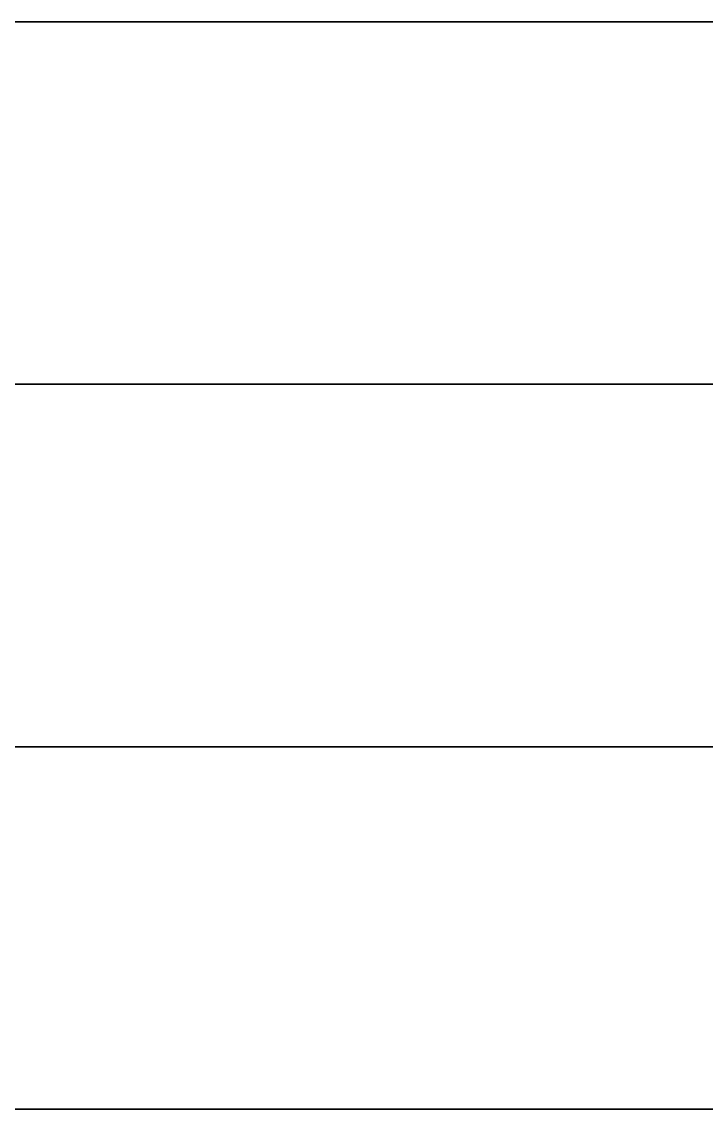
# Model space of a CAD drawing. Header units: metres. Extents: x 350990 to 353010, y 7455300 to 7456700.
# Drawn here: x 351474.7 to 351663.5, y 7455600 to 7455900 of the extents above; entities that cross this region are included whole.
import ezdxf

# ---------------------------------------------------------------- set-up
doc = ezdxf.new("R2010")
doc.units = ezdxf.units.M

msp = doc.modelspace()

# ---------------------------------------------------------------- linework, layer by layer
at = {"layer": 'BOC_M100N'}
msp.add_polyline3d([(351470, 7455900, 1260.298), (351480, 7455900, 1261.681), (351490, 7455900, 1263.06), (351500, 7455900, 1264.403), (351510, 7455900, 1265.685), (351520, 7455900, 1266.881), (351530, 7455900, 1267.974), (351540, 7455900, 1268.956), (351550, 7455900, 1269.826), (351560, 7455900, 1270.592), (351570, 7455900, 1271.27), (351580, 7455900, 1271.884), (351590, 7455900, 1272.459), (351600, 7455900, 1273.024), (351610, 7455900, 1273.606), (351620, 7455900, 1274.227), (351630, 7455900, 1274.906), (351640, 7455900, 1275.651), (351650, 7455900, 1276.464), (351660, 7455900, 1277.337), (351670, 7455900, 1278.252)], dxfattribs=at)
at = {"layer": 'BOC_M200N'}
msp.add_polyline3d([(351470, 7455800, 1271.199), (351480, 7455800, 1272.173), (351490, 7455800, 1273.116), (351500, 7455800, 1274.064), (351510, 7455800, 1275.045), (351520, 7455800, 1276.081), (351530, 7455800, 1277.182), (351540, 7455800, 1278.349), (351550, 7455800, 1279.571), (351560, 7455800, 1280.828), (351570, 7455800, 1282.092), (351580, 7455800, 1283.334), (351590, 7455800, 1284.518), (351600, 7455800, 1285.613), (351610, 7455800, 1286.592), (351620, 7455800, 1287.433), (351630, 7455800, 1288.125), (351640, 7455800, 1288.664), (351650, 7455800, 1289.058), (351660, 7455800, 1289.325), (351670, 7455800, 1289.489)], dxfattribs=at)
at = {"layer": 'BOC_M300N'}
msp.add_polyline3d([(351470, 7455700, 1262.873), (351480, 7455700, 1264.559), (351490, 7455700, 1266.148), (351500, 7455700, 1267.623), (351510, 7455700, 1268.971), (351520, 7455700, 1270.193), (351530, 7455700, 1271.299), (351540, 7455700, 1272.307), (351550, 7455700, 1273.244), (351560, 7455700, 1274.141), (351570, 7455700, 1275.031), (351580, 7455700, 1275.946), (351590, 7455700, 1276.914), (351600, 7455700, 1277.958), (351610, 7455700, 1279.092), (351620, 7455700, 1280.319), (351630, 7455700, 1281.634), (351640, 7455700, 1283.021), (351650, 7455700, 1284.456), (351660, 7455700, 1285.908), (351670, 7455700, 1287.343)], dxfattribs=at)
at = {"layer": 'BOC_M400N'}
msp.add_polyline3d([(351470, 7455600, 1268.182), (351480, 7455600, 1269.412), (351490, 7455600, 1270.501), (351500, 7455600, 1271.447), (351510, 7455600, 1272.239), (351520, 7455600, 1272.864), (351530, 7455600, 1273.304), (351540, 7455600, 1273.542), (351550, 7455600, 1273.56), (351560, 7455600, 1273.346), (351570, 7455600, 1272.894), (351580, 7455600, 1272.205), (351590, 7455600, 1271.293), (351600, 7455600, 1270.182), (351610, 7455600, 1268.907), (351620, 7455600, 1267.516), (351630, 7455600, 1266.062), (351640, 7455600, 1264.608), (351650, 7455600, 1263.219), (351660, 7455600, 1261.96), (351670, 7455600, 1260.891)], dxfattribs=at)
at = {"layer": 'BOLC_M100N'}
msp.add_polyline3d([(351470, 7455900, 1234.042), (351480, 7455900, 1237.392), (351490, 7455900, 1240.474), (351500, 7455900, 1243.231), (351510, 7455900, 1245.621), (351520, 7455900, 1247.614), (351530, 7455900, 1249.196), (351540, 7455900, 1250.371), (351550, 7455900, 1251.153), (351560, 7455900, 1251.568), (351570, 7455900, 1251.65), (351580, 7455900, 1251.441), (351590, 7455900, 1250.986), (351600, 7455900, 1250.331), (351610, 7455900, 1249.524), (351620, 7455900, 1248.609), (351630, 7455900, 1247.626), (351640, 7455900, 1246.611), (351650, 7455900, 1245.59), (351660, 7455900, 1244.578), (351670, 7455900, 1243.584)], dxfattribs=at)
at = {"layer": 'BOLC_M200N'}
msp.add_polyline3d([(351470, 7455800, 1238.02), (351480, 7455800, 1239.166), (351490, 7455800, 1240.154), (351500, 7455800, 1240.991), (351510, 7455800, 1241.686), (351520, 7455800, 1242.257), (351530, 7455800, 1242.722), (351540, 7455800, 1243.105), (351550, 7455800, 1243.426), (351560, 7455800, 1243.708), (351570, 7455800, 1243.968), (351580, 7455800, 1244.221), (351590, 7455800, 1244.479), (351600, 7455800, 1244.749), (351610, 7455800, 1245.035), (351620, 7455800, 1245.335), (351630, 7455800, 1245.645), (351640, 7455800, 1245.951), (351650, 7455800, 1246.233), (351660, 7455800, 1246.465), (351670, 7455800, 1246.613)], dxfattribs=at)
at = {"layer": 'BOLC_M300N'}
msp.add_polyline3d([(351470, 7455700, 1229.861), (351480, 7455700, 1228.476), (351490, 7455700, 1227.187), (351500, 7455700, 1226.045), (351510, 7455700, 1225.093), (351520, 7455700, 1224.365), (351530, 7455700, 1223.885), (351540, 7455700, 1223.665), (351550, 7455700, 1223.707), (351560, 7455700, 1224.001), (351570, 7455700, 1224.528), (351580, 7455700, 1225.262), (351590, 7455700, 1226.172), (351600, 7455700, 1227.224), (351610, 7455700, 1228.386), (351620, 7455700, 1229.625), (351630, 7455700, 1230.908), (351640, 7455700, 1232.204), (351650, 7455700, 1233.479), (351660, 7455700, 1234.696), (351670, 7455700, 1235.817)], dxfattribs=at)
at = {"layer": 'BOLC_M400N'}
msp.add_polyline3d([(351470, 7455600, 1218.708), (351480, 7455600, 1217.563), (351490, 7455600, 1216.604), (351500, 7455600, 1215.871), (351510, 7455600, 1215.39), (351520, 7455600, 1215.172), (351530, 7455600, 1215.212), (351540, 7455600, 1215.492), (351550, 7455600, 1215.981), (351560, 7455600, 1216.638), (351570, 7455600, 1217.415), (351580, 7455600, 1218.259), (351590, 7455600, 1219.121), (351600, 7455600, 1219.952), (351610, 7455600, 1220.713), (351620, 7455600, 1221.375), (351630, 7455600, 1221.917), (351640, 7455600, 1222.333), (351650, 7455600, 1222.624), (351660, 7455600, 1222.8), (351670, 7455600, 1222.877)], dxfattribs=at)
at = {"layer": 'BOX_M100N'}
msp.add_polyline3d([(351470, 7455900, 1210.111), (351480, 7455900, 1213.4), (351490, 7455900, 1216.497), (351500, 7455900, 1219.309), (351510, 7455900, 1221.763), (351520, 7455900, 1223.812), (351530, 7455900, 1225.433), (351540, 7455900, 1226.633), (351550, 7455900, 1227.439), (351560, 7455900, 1227.897), (351570, 7455900, 1228.066), (351580, 7455900, 1228.007), (351590, 7455900, 1227.782), (351600, 7455900, 1227.441), (351610, 7455900, 1227.023), (351620, 7455900, 1226.55), (351630, 7455900, 1226.022), (351640, 7455900, 1225.422), (351650, 7455900, 1224.712), (351660, 7455900, 1223.843), (351670, 7455900, 1222.755)], dxfattribs=at)
at = {"layer": 'BOX_M200N'}
msp.add_polyline3d([(351470, 7455800, 1212.733), (351480, 7455800, 1213.016), (351490, 7455800, 1213.506), (351500, 7455800, 1214.187), (351510, 7455800, 1215.036), (351520, 7455800, 1216.028), (351530, 7455800, 1217.144), (351540, 7455800, 1218.367), (351550, 7455800, 1219.684), (351560, 7455800, 1221.09), (351570, 7455800, 1222.581), (351580, 7455800, 1224.155), (351590, 7455800, 1225.809), (351600, 7455800, 1227.535), (351610, 7455800, 1229.317), (351620, 7455800, 1231.129), (351630, 7455800, 1232.93), (351640, 7455800, 1234.662), (351650, 7455800, 1236.252), (351660, 7455800, 1237.613), (351670, 7455800, 1238.647)], dxfattribs=at)
at = {"layer": 'BOX_M300N'}
msp.add_polyline3d([(351470, 7455700, 1200.945), (351480, 7455700, 1197.418), (351490, 7455700, 1194.549), (351500, 7455700, 1192.383), (351510, 7455700, 1190.925), (351520, 7455700, 1190.15), (351530, 7455700, 1190.008), (351540, 7455700, 1190.429), (351550, 7455700, 1191.33), (351560, 7455700, 1192.624), (351570, 7455700, 1194.224), (351580, 7455700, 1196.049), (351590, 7455700, 1198.027), (351600, 7455700, 1200.099), (351610, 7455700, 1202.219), (351620, 7455700, 1204.35), (351630, 7455700, 1206.463), (351640, 7455700, 1208.528), (351650, 7455700, 1210.514), (351660, 7455700, 1212.384), (351670, 7455700, 1214.091)], dxfattribs=at)
at = {"layer": 'BOX_M400N'}
msp.add_polyline3d([(351470, 7455600, 1182.45), (351480, 7455600, 1182.115), (351490, 7455600, 1182.445), (351500, 7455600, 1183.429), (351510, 7455600, 1185.009), (351520, 7455600, 1187.089), (351530, 7455600, 1189.545), (351540, 7455600, 1192.23), (351550, 7455600, 1194.992), (351560, 7455600, 1197.681), (351570, 7455600, 1200.161), (351580, 7455600, 1202.319), (351590, 7455600, 1204.073), (351600, 7455600, 1205.379), (351610, 7455600, 1206.227), (351620, 7455600, 1206.643), (351630, 7455600, 1206.684), (351640, 7455600, 1206.429), (351650, 7455600, 1205.971), (351660, 7455600, 1205.406), (351670, 7455600, 1204.828)], dxfattribs=at)
at = {"layer": 'CU_0p2_M100N'}
for points in [[(351663.915, 7455900, 660), (351660, 7455900, 667.936), (351658.873, 7455900, 670), (351653.525, 7455900, 680), (351650, 7455900, 687.256), (351648.432, 7455900, 690), (351643.256, 7455900, 700), (351640, 7455900, 707.099), (351638.41, 7455900, 710), (351633.7, 7455900, 720), (351630, 7455900, 728.792), (351629.425, 7455900, 730), (351625.467, 7455900, 740), (351621.844, 7455900, 750), (351620, 7455900, 755.284), (351618.452, 7455900, 760), (351615.336, 7455900, 770), (351612.292, 7455900, 780), (351610, 7455900, 787.866), (351609.459, 7455900, 790), (351607.23, 7455900, 800), (351605.674, 7455900, 810), (351605.148, 7455900, 820), (351606.12, 7455900, 830), (351609.183, 7455900, 840), (351610, 7455900, 841.524), (351615.544, 7455900, 850), (351620, 7455900, 854.871), (351626.453, 7455900, 860), (351630, 7455900, 862.631), (351640, 7455900, 867.728), (351647.413, 7455900, 870), (351650, 7455900, 871.073), (351660, 7455900, 873.384), (351670, 7455900, 876.388)], [(351670, 7455900, 1180.425), (351661.737, 7455900, 1190), (351660, 7455900, 1191.748), (351650, 7455900, 1199.741), (351649.586, 7455900, 1200), (351640, 7455900, 1205.344), (351630.973, 7455900, 1210), (351630, 7455900, 1210.48), (351620, 7455900, 1215.243), (351612.123, 7455900, 1220), (351620, 7455900, 1221.532), (351630, 7455900, 1223.284), (351640, 7455900, 1224.945), (351650, 7455900, 1226.58), (351660, 7455900, 1228.178), (351670, 7455900, 1229.663)], [(351665.167, 7455900, 910), (351660.956, 7455900, 920), (351660, 7455900, 922.186), (351657.09, 7455900, 930), (351653.766, 7455900, 940), (351651.17, 7455900, 950), (351650, 7455900, 956.238), (351649.237, 7455900, 960), (351648.03, 7455900, 970), (351647.846, 7455900, 980), (351648.763, 7455900, 990), (351650, 7455900, 996.215), (351650.628, 7455900, 1000), (351652.946, 7455900, 1010), (351655.657, 7455900, 1020), (351658.327, 7455900, 1030), (351660, 7455900, 1037.672), (351660.39, 7455900, 1040), (351661.414, 7455900, 1050), (351661.792, 7455900, 1060), (351661.67, 7455900, 1070), (351661.268, 7455900, 1080), (351660.828, 7455900, 1090), (351660.583, 7455900, 1100), (351660.761, 7455900, 1110), (351661.58, 7455900, 1120), (351663.23, 7455900, 1130), (351665.81, 7455900, 1140)]]:
    msp.add_polyline3d(points, dxfattribs=at)
at = {"layer": 'CU_0p2_M200N'}
for points in [[(351667.394, 7455800, 1000), (351661.516, 7455800, 1010), (351660, 7455800, 1013.458), (351656.659, 7455800, 1020), (351653.271, 7455800, 1030), (351651.031, 7455800, 1040), (351650, 7455800, 1045.746), (351649.286, 7455800, 1050), (351647.566, 7455800, 1060), (351645.709, 7455800, 1070), (351643.778, 7455800, 1080), (351641.966, 7455800, 1090), (351640.503, 7455800, 1100), (351640, 7455800, 1105.496), (351639.539, 7455800, 1110), (351639.387, 7455800, 1120), (351640, 7455800, 1126.182), (351640.31, 7455800, 1130), (351642.149, 7455800, 1140), (351644.968, 7455800, 1150), (351648.531, 7455800, 1160), (351650, 7455800, 1163.856), (351651.947, 7455800, 1170), (351654.43, 7455800, 1180), (351651.097, 7455800, 1190), (351650, 7455800, 1192.134), (351645.584, 7455800, 1200), (351640, 7455800, 1209.918), (351639.946, 7455800, 1210), (351632.941, 7455800, 1220), (351630, 7455800, 1224.541), (351625.564, 7455800, 1230), (351630, 7455800, 1231.519), (351640, 7455800, 1235.297), (351650, 7455800, 1238.622), (351654.474, 7455800, 1240), (351660, 7455800, 1241.558), (351670, 7455800, 1243.877)], [(351668.978, 7455800, 680), (351662.919, 7455800, 690), (351660, 7455800, 696.887), (351658.9, 7455800, 700), (351657.056, 7455800, 710), (351657.204, 7455800, 720), (351659.733, 7455800, 730), (351660, 7455800, 730.572), (351666.259, 7455800, 740)]]:
    msp.add_polyline3d(points, dxfattribs=at)
at = {"layer": 'CU_0p2_M300N'}
msp.add_polyline3d([(351670, 7455700, 1191.554), (351660, 7455700, 1193.649), (351650, 7455700, 1196.592), (351642.381, 7455700, 1200), (351646.767, 7455700, 1210), (351650, 7455700, 1213.594), (351660, 7455700, 1214.72), (351670, 7455700, 1215.56)], dxfattribs=at)
at = {"layer": 'CU_0p4_M200N'}
msp.add_polyline3d([(351665.703, 7455800, 1210), (351660, 7455800, 1218.444), (351658.941, 7455800, 1220), (351652.573, 7455800, 1230), (351660, 7455800, 1233.517), (351670, 7455800, 1237.322)], dxfattribs=at)
at = {"layer": 'IMP_M300N'}
msp.add_polyline3d([(351664.073, 7455700, 910), (351662.995, 7455700, 920), (351661.983, 7455700, 930), (351661.177, 7455700, 940), (351660.662, 7455700, 950), (351660.477, 7455700, 960), (351660.637, 7455700, 970), (351661.135, 7455700, 980), (351661.953, 7455700, 990), (351663.064, 7455700, 1000), (351664.432, 7455700, 1010)], dxfattribs=at)
at = {"layer": 'IMP_M400N'}
msp.add_polyline3d([(351663.815, 7455600, 440), (351661.977, 7455600, 450), (351660.171, 7455600, 460), (351660, 7455600, 460.945), (351658.319, 7455600, 470), (351656.435, 7455600, 480), (351654.5, 7455600, 490), (351652.495, 7455600, 500), (351650.407, 7455600, 510), (351650, 7455600, 511.873), (351648.162, 7455600, 520), (351645.806, 7455600, 530), (351643.362, 7455600, 540), (351640.844, 7455600, 550), (351640, 7455600, 553.292), (351638.222, 7455600, 560), (351635.559, 7455600, 570), (351632.914, 7455600, 580), (351630.323, 7455600, 590), (351630, 7455600, 591.283), (351627.785, 7455600, 600), (351625.369, 7455600, 610), (351623.099, 7455600, 620), (351620.985, 7455600, 630), (351620, 7455600, 634.992), (351619.022, 7455600, 640), (351617.202, 7455600, 650), (351615.508, 7455600, 660), (351613.911, 7455600, 670), (351612.377, 7455600, 680), (351610.867, 7455600, 690), (351610, 7455600, 695.651), (351609.336, 7455600, 700), (351607.738, 7455600, 710), (351609.069, 7455600, 720), (351610, 7455600, 722.09), (351616.239, 7455600, 730), (351620, 7455600, 734.191), (351623.997, 7455600, 730), (351630, 7455600, 722.111), (351630.802, 7455600, 720), (351634.709, 7455600, 710), (351638.617, 7455600, 700), (351640, 7455600, 696.452), (351642.467, 7455600, 690), (351646.227, 7455600, 680), (351649.877, 7455600, 670), (351650, 7455600, 669.656), (351653.413, 7455600, 660), (351656.839, 7455600, 650), (351660, 7455600, 640.484), (351660.161, 7455600, 640), (351663.439, 7455600, 630), (351666.666, 7455600, 620)], dxfattribs=at)
at = {"layer": 'PHY_M100N'}
for points in [[(351668.066, 7455900, 920), (351661.387, 7455900, 910), (351660, 7455900, 908.048), (351654.099, 7455900, 900), (351650, 7455900, 894.751), (351645.5, 7455900, 890), (351640, 7455900, 884.461), (351633.362, 7455900, 880), (351630, 7455900, 877.803), (351620, 7455900, 874.86), (351610, 7455900, 875.153), (351600, 7455900, 877.677), (351593.166, 7455900, 880), (351590, 7455900, 881.055), (351580, 7455900, 883.853), (351570, 7455900, 885.036), (351560, 7455900, 884.032), (351550, 7455900, 880.879), (351548.123, 7455900, 880), (351540, 7455900, 876.001), (351530, 7455900, 870.431), (351529.176, 7455900, 870), (351520, 7455900, 864.993), (351510, 7455900, 860.606), (351508.137, 7455900, 860), (351500, 7455900, 857.279), (351490, 7455900, 854.604), (351480, 7455900, 851.638), (351476.231, 7455900, 850), (351470, 7455900, 847.273)], [(351473.704, 7455900, 980), (351476.842, 7455900, 990), (351479.7, 7455900, 1000), (351480, 7455900, 1001.184), (351482.328, 7455900, 1010), (351484.737, 7455900, 1020), (351486.948, 7455900, 1030), (351489.009, 7455900, 1040), (351490, 7455900, 1045.067), (351491.132, 7455900, 1050), (351493.502, 7455900, 1060), (351496.193, 7455900, 1070), (351499.453, 7455900, 1080), (351500, 7455900, 1081.405), (351504.629, 7455900, 1090), (351510, 7455900, 1097.464), (351512.751, 7455900, 1100), (351520, 7455900, 1105.287), (351530, 7455900, 1109.87), (351530.373, 7455900, 1110), (351540, 7455900, 1112.917), (351550, 7455900, 1115.834), (351560, 7455900, 1119.379), (351561.283, 7455900, 1120), (351570, 7455900, 1124.047), (351579.265, 7455900, 1130), (351580, 7455900, 1130.467), (351590, 7455900, 1139.009), (351590.912, 7455900, 1140), (351599.906, 7455900, 1150), (351600, 7455900, 1150.108), (351607.111, 7455900, 1160), (351610, 7455900, 1164.25), (351613.405, 7455900, 1170), (351618.945, 7455900, 1180), (351617.945, 7455900, 1190), (351616.753, 7455900, 1200), (351615.4, 7455900, 1210), (351613.921, 7455900, 1220), (351612.35, 7455900, 1230), (351610.712, 7455900, 1240), (351610, 7455900, 1244.149), (351609.018, 7455900, 1250), (351607.308, 7455900, 1260), (351605.602, 7455900, 1270), (351603.9, 7455900, 1280), (351605.951, 7455900, 1290), (351610, 7455900, 1291.779), (351620, 7455900, 1292.528), (351630, 7455900, 1293.146), (351640, 7455900, 1293.635), (351650, 7455900, 1294.001), (351660, 7455900, 1294.249), (351670, 7455900, 1294.387)]]:
    msp.add_polyline3d(points, dxfattribs=at)
at = {"layer": 'PHY_M200N'}
for points in [[(351670, 7455800, 910.543), (351660, 7455800, 911.242), (351650, 7455800, 916.984), (351646.892, 7455800, 920), (351640, 7455800, 926.357), (351636.761, 7455800, 930), (351630, 7455800, 937.176), (351627.233, 7455800, 940), (351620, 7455800, 946.961), (351615.516, 7455800, 950), (351610, 7455800, 953.54), (351600, 7455800, 955.305), (351590, 7455800, 951.282), (351588.739, 7455800, 950), (351580, 7455800, 941.181), (351579.246, 7455800, 940), (351572.86, 7455800, 930), (351570, 7455800, 925.54), (351567.204, 7455800, 920), (351562.165, 7455800, 910), (351560, 7455800, 905.687), (351557.419, 7455800, 900), (351552.914, 7455800, 890), (351550, 7455800, 883.463), (351548.432, 7455800, 880), (351543.969, 7455800, 870), (351540, 7455800, 860.959), (351539.522, 7455800, 860), (351534.634, 7455800, 850), (351530, 7455800, 840.323), (351529.802, 7455800, 840), (351523.792, 7455800, 830), (351520, 7455800, 823.564), (351516.875, 7455800, 820), (351510, 7455800, 812.041), (351506.803, 7455800, 810), (351500, 7455800, 805.619), (351490, 7455800, 802.935), (351480, 7455800, 801.937), (351470, 7455800, 800.653)], [(351472.336, 7455800, 920), (351475.854, 7455800, 930), (351478.972, 7455800, 940), (351480, 7455800, 943.829), (351481.624, 7455800, 950), (351483.817, 7455800, 960), (351485.555, 7455800, 970), (351486.826, 7455800, 980), (351487.63, 7455800, 990), (351487.974, 7455800, 1000), (351487.872, 7455800, 1010), (351487.353, 7455800, 1020), (351486.458, 7455800, 1030), (351485.248, 7455800, 1040), (351483.808, 7455800, 1050), (351482.26, 7455800, 1060), (351480.771, 7455800, 1070), (351480, 7455800, 1076.59), (351479.641, 7455800, 1080), (351479.16, 7455800, 1090), (351479.504, 7455800, 1100), (351480, 7455800, 1103.413), (351481.326, 7455800, 1110), (351485.492, 7455800, 1120), (351490, 7455800, 1126.502), (351493.938, 7455800, 1130), (351500, 7455800, 1133.865), (351510, 7455800, 1137.342), (351520, 7455800, 1138.995), (351530, 7455800, 1139.778), (351533.281, 7455800, 1140), (351540, 7455800, 1140.415), (351550, 7455800, 1141.585), (351560, 7455800, 1143.959), (351570, 7455800, 1148.235), (351572.672, 7455800, 1150), (351580, 7455800, 1155.106), (351584.897, 7455800, 1160), (351590, 7455800, 1165.589), (351593.105, 7455800, 1170), (351599.387, 7455800, 1180), (351597.444, 7455800, 1190), (351595.676, 7455800, 1200), (351594.099, 7455800, 1210), (351592.716, 7455800, 1220), (351591.521, 7455800, 1230), (351590.503, 7455800, 1240), (351590, 7455800, 1245.771), (351589.644, 7455800, 1250), (351588.943, 7455800, 1260), (351588.396, 7455800, 1270), (351587.985, 7455800, 1280), (351587.699, 7455800, 1290), (351590, 7455800, 1293.129), (351600, 7455800, 1294.919), (351610, 7455800, 1295.892), (351620, 7455800, 1296.786), (351630, 7455800, 1297.599), (351640, 7455800, 1298.331), (351650, 7455800, 1298.979), (351660, 7455800, 1299.545), (351669.365, 7455800, 1300)]]:
    msp.add_polyline3d(points, dxfattribs=at)
at = {"layer": 'PHY_M300N'}
for points in [[(351670, 7455700, 820.036), (351660, 7455700, 821.196), (351650, 7455700, 826.534), (351645.802, 7455700, 830), (351640, 7455700, 834.959), (351634.768, 7455700, 840), (351630, 7455700, 844.729), (351623.98, 7455700, 850), (351620, 7455700, 853.556), (351610, 7455700, 859.164), (351600.123, 7455700, 860), (351600, 7455700, 860.01), (351599.977, 7455700, 860), (351590, 7455700, 855.618), (351583.829, 7455700, 850), (351580, 7455700, 846.534), (351574.731, 7455700, 840), (351570, 7455700, 834.125), (351567.02, 7455700, 830), (351560, 7455700, 820.211), (351559.842, 7455700, 820), (351552.407, 7455700, 810), (351550, 7455700, 806.707), (351544.008, 7455700, 800), (351540, 7455700, 795.422), (351533.001, 7455700, 790), (351530, 7455700, 787.623), (351520, 7455700, 783.705), (351510, 7455700, 783.15), (351500, 7455700, 784.664), (351490, 7455700, 786.737), (351480, 7455700, 788.082), (351470, 7455700, 787.923)], [(351470, 7455700, 851.09), (351477.84, 7455700, 860), (351480, 7455700, 862.549), (351485.848, 7455700, 870), (351490, 7455700, 875.658), (351492.994, 7455700, 880), (351499.324, 7455700, 890), (351500, 7455700, 891.165), (351504.984, 7455700, 900), (351509.982, 7455700, 910), (351510, 7455700, 910.04), (351514.557, 7455700, 920), (351518.597, 7455700, 930), (351520, 7455700, 933.921), (351522.32, 7455700, 940), (351525.727, 7455700, 950), (351528.793, 7455700, 960), (351530, 7455700, 964.394), (351531.745, 7455700, 970), (351534.61, 7455700, 980), (351537.363, 7455700, 990), (351540, 7455700, 999.626), (351540.123, 7455700, 1000), (351543.318, 7455700, 1010), (351546.855, 7455700, 1020), (351550, 7455700, 1027.78), (351551.097, 7455700, 1030), (351556.613, 7455700, 1040), (351560, 7455700, 1045.173), (351563.56, 7455700, 1050), (351570, 7455700, 1057.766), (351571.822, 7455700, 1060), (351580, 7455700, 1069.595), (351580.301, 7455700, 1070), (351587.505, 7455700, 1080), (351590, 7455700, 1083.631), (351593.502, 7455700, 1090), (351598.413, 7455700, 1100), (351600, 7455700, 1103.744), (351602.138, 7455700, 1110), (351604.959, 7455700, 1120), (351607.176, 7455700, 1130), (351608.843, 7455700, 1140), (351610, 7455700, 1149.56), (351610.046, 7455700, 1150), (351610.845, 7455700, 1160), (351611.475, 7455700, 1170), (351612.055, 7455700, 1180), (351610, 7455700, 1183.872), (351606.756, 7455700, 1190), (351602.052, 7455700, 1200), (351600, 7455700, 1205.042), (351598.042, 7455700, 1210), (351594.833, 7455700, 1220), (351592.428, 7455700, 1230), (351590.768, 7455700, 1240), (351590, 7455700, 1247.877), (351589.805, 7455700, 1250), (351589.499, 7455700, 1260), (351589.787, 7455700, 1270), (351590, 7455700, 1272.471), (351590.853, 7455700, 1280), (351600, 7455700, 1288.445), (351610, 7455700, 1289.689), (351612.53, 7455700, 1290), (351620, 7455700, 1290.917), (351630, 7455700, 1292.123), (351640, 7455700, 1293.299), (351650, 7455700, 1294.437), (351660, 7455700, 1295.532), (351670, 7455700, 1296.574)]]:
    msp.add_polyline3d(points, dxfattribs=at)
at = {"layer": 'PHY_M400N'}
for points in [[(351470, 7455600, 814.869), (351480, 7455600, 818.504), (351483.579, 7455600, 820), (351490, 7455600, 822.668), (351500, 7455600, 827.876), (351503.333, 7455600, 830), (351510, 7455600, 834.438), (351516.864, 7455600, 840), (351520, 7455600, 842.716), (351527.359, 7455600, 850), (351530, 7455600, 852.826), (351536.239, 7455600, 860), (351540, 7455600, 864.67), (351544.234, 7455600, 870), (351550, 7455600, 877.733), (351551.759, 7455600, 880), (351559.246, 7455600, 890), (351560, 7455600, 891.03), (351567.251, 7455600, 900), (351570, 7455600, 903.423), (351576.032, 7455600, 910), (351580, 7455600, 914.269), (351586.175, 7455600, 920), (351590, 7455600, 923.472), (351598.197, 7455600, 930), (351600, 7455600, 931.408), (351610, 7455600, 938.609), (351611.957, 7455600, 940), (351620, 7455600, 945.764), (351625.408, 7455600, 950), (351630, 7455600, 953.713), (351636.68, 7455600, 960), (351640, 7455600, 963.313), (351645.644, 7455600, 970), (351650, 7455600, 975.63), (351652.886, 7455600, 980), (351658.861, 7455600, 990), (351660, 7455600, 992.101), (351663.827, 7455600, 1000)], [(351670, 7455600, 876.47), (351662.123, 7455600, 880), (351660, 7455600, 880.943), (351650, 7455600, 884.594), (351640, 7455600, 886.314), (351630, 7455600, 885.112), (351620, 7455600, 880.356), (351619.58, 7455600, 880), (351610, 7455600, 871.877), (351608.402, 7455600, 870), (351600, 7455600, 860.126), (351599.91, 7455600, 860), (351592.789, 7455600, 850), (351590, 7455600, 846.082), (351585.919, 7455600, 840), (351580, 7455600, 831.179), (351579.173, 7455600, 830), (351572.163, 7455600, 820), (351570, 7455600, 816.908), (351564.43, 7455600, 810), (351560, 7455600, 804.492), (351555.454, 7455600, 800), (351550, 7455600, 794.585), (351543.824, 7455600, 790), (351540, 7455600, 787.136), (351530, 7455600, 781.435), (351527.164, 7455600, 780), (351520, 7455600, 776.306), (351510, 7455600, 770.59), (351509.177, 7455600, 770), (351500, 7455600, 763.166), (351496.591, 7455600, 760), (351490, 7455600, 753.53), (351486.896, 7455600, 750), (351480, 7455600, 741.562), (351478.771, 7455600, 740), (351471.546, 7455600, 730)], [(351669.698, 7455600, 1190), (351660, 7455600, 1199.446), (351659.479, 7455600, 1200), (351650.196, 7455600, 1210), (351650, 7455600, 1210.222), (351642.424, 7455600, 1220), (351640, 7455600, 1223.477), (351636.031, 7455600, 1230), (351631.099, 7455600, 1240), (351630, 7455600, 1243.324), (351628.127, 7455600, 1250), (351627.056, 7455600, 1260), (351628.009, 7455600, 1270), (351630, 7455600, 1272.258), (351640, 7455600, 1275.298), (351650, 7455600, 1275.165), (351660, 7455600, 1275.061), (351670, 7455600, 1274.994)]]:
    msp.add_polyline3d(points, dxfattribs=at)
at = {"layer": 'POT_M100N'}
msp.add_polyline3d([(351670, 7455900, 290.074), (351660, 7455900, 290.079), (351650, 7455900, 290.086), (351640, 7455900, 290.093), (351630, 7455900, 290.101), (351620, 7455900, 290.11), (351610, 7455900, 290.121), (351600, 7455900, 290.135), (351590, 7455900, 290.153), (351580, 7455900, 290.178), (351570, 7455900, 290.213), (351560, 7455900, 290.267), (351550, 7455900, 290.362), (351540, 7455900, 290.564), (351530, 7455900, 291.259), (351522.698, 7455900, 300), (351527.037, 7455900, 310), (351530, 7455900, 318.329), (351530.593, 7455900, 320), (351533.196, 7455900, 330), (351534.807, 7455900, 340), (351535.327, 7455900, 350), (351534.678, 7455900, 360), (351532.813, 7455900, 370), (351530, 7455900, 379.144), (351529.731, 7455900, 380), (351525.567, 7455900, 390), (351520.457, 7455900, 400), (351520, 7455900, 400.796), (351514.835, 7455900, 410), (351510, 7455900, 418.176), (351508.968, 7455900, 420), (351503.408, 7455900, 430), (351500, 7455900, 436.558), (351498.339, 7455900, 440), (351494.121, 7455900, 450), (351490.716, 7455900, 460), (351490, 7455900, 462.888), (351488.389, 7455900, 470), (351487.111, 7455900, 480), (351486.915, 7455900, 490), (351487.898, 7455900, 500), (351490, 7455900, 509.228), (351490.196, 7455900, 510), (351494.286, 7455900, 520), (351500, 7455900, 529.814), (351500.122, 7455900, 530), (351508.498, 7455900, 540), (351510, 7455900, 541.475), (351519.341, 7455900, 550), (351520, 7455900, 550.525), (351530, 7455900, 558.396), (351531.961, 7455900, 560), (351540, 7455900, 566.135), (351544.575, 7455900, 570), (351550, 7455900, 574.454), (351555.889, 7455900, 580), (351560, 7455900, 583.894), (351565.575, 7455900, 590), (351570, 7455900, 595.01), (351573.861, 7455900, 600), (351580, 7455900, 608.365), (351581.078, 7455900, 610), (351587.378, 7455900, 620), (351590, 7455900, 624.444), (351593.072, 7455900, 630), (351598.281, 7455900, 640), (351600, 7455900, 643.496), (351603.141, 7455900, 650), (351607.746, 7455900, 660), (351610, 7455900, 665.113), (351612.221, 7455900, 670), (351616.654, 7455900, 680), (351620, 7455900, 687.632), (351621.122, 7455900, 690), (351625.85, 7455900, 700), (351630, 7455900, 708.498), (351630.828, 7455900, 710), (351636.473, 7455900, 720), (351640, 7455900, 725.898), (351642.866, 7455900, 730), (351650, 7455900, 739.587), (351650.361, 7455900, 740), (351659.456, 7455900, 750), (351660, 7455900, 750.577), (351670, 7455900, 759.886)], dxfattribs=at)
at = {"layer": 'POT_M200N'}
msp.add_polyline3d([(351670, 7455800, 290.095), (351660, 7455800, 290.102), (351650, 7455800, 290.11), (351640, 7455800, 290.119), (351630, 7455800, 290.129), (351620, 7455800, 290.142), (351610, 7455800, 290.159), (351600, 7455800, 290.181), (351590, 7455800, 290.213), (351580, 7455800, 290.26), (351570, 7455800, 290.339), (351560, 7455800, 290.495), (351550, 7455800, 290.931), (351540, 7455800, 297.691), (351539.674, 7455800, 300), (351540, 7455800, 300.708), (351544.21, 7455800, 310), (351547.592, 7455800, 320), (351549.827, 7455800, 330), (351550, 7455800, 331.678), (351550.898, 7455800, 340), (351550.731, 7455800, 350), (351550, 7455800, 354.976), (351549.23, 7455800, 360), (351546.291, 7455800, 370), (351541.734, 7455800, 380), (351540, 7455800, 382.896), (351535.543, 7455800, 390), (351530, 7455800, 397.182), (351527.753, 7455800, 400), (351520, 7455800, 408.654), (351518.78, 7455800, 410), (351510, 7455800, 419.291), (351509.339, 7455800, 420), (351500.286, 7455800, 430), (351500, 7455800, 430.343), (351492.418, 7455800, 440), (351490, 7455800, 443.649), (351486.1, 7455800, 450), (351481.537, 7455800, 460), (351480, 7455800, 465.489), (351478.846, 7455800, 470), (351478.047, 7455800, 480), (351479.063, 7455800, 490), (351480, 7455800, 493.276), (351482.1, 7455800, 500), (351487.253, 7455800, 510), (351490, 7455800, 513.846), (351494.924, 7455800, 520), (351500, 7455800, 525.044), (351505.568, 7455800, 530), (351510, 7455800, 533.367), (351519.404, 7455800, 540), (351520, 7455800, 540.38), (351530, 7455800, 546.55), (351535.349, 7455800, 550), (351540, 7455800, 552.894), (351550, 7455800, 559.924), (351550.095, 7455800, 560), (351560, 7455800, 568.109), (351561.922, 7455800, 570), (351570, 7455800, 578.426), (351571.27, 7455800, 580), (351578.808, 7455800, 590), (351580, 7455800, 591.709), (351585.095, 7455800, 600), (351590, 7455800, 608.809), (351590.607, 7455800, 610), (351595.505, 7455800, 620), (351600, 7455800, 629.869), (351600.058, 7455800, 630), (351604.419, 7455800, 640), (351608.688, 7455800, 650), (351610, 7455800, 653.069), (351613.084, 7455800, 660), (351617.681, 7455800, 670), (351620, 7455800, 674.829), (351622.739, 7455800, 680), (351628.449, 7455800, 690), (351630, 7455800, 692.528), (351635.359, 7455800, 700), (351640, 7455800, 705.864), (351643.975, 7455800, 710), (351650, 7455800, 715.74), (351655.576, 7455800, 720), (351660, 7455800, 723.162), (351670, 7455800, 728.946)], dxfattribs=at)
at = {"layer": 'POT_M300N'}
msp.add_polyline3d([(351670, 7455700, 290.144), (351660, 7455700, 290.151), (351650, 7455700, 290.159), (351640, 7455700, 290.17), (351630, 7455700, 290.184), (351620, 7455700, 290.204), (351610, 7455700, 290.234), (351600, 7455700, 290.281), (351590, 7455700, 290.364), (351580, 7455700, 290.544), (351570, 7455700, 291.181), (351562.947, 7455700, 300), (351565.39, 7455700, 310), (351567.486, 7455700, 320), (351569.308, 7455700, 330), (351570, 7455700, 334.448), (351571.008, 7455700, 340), (351572.651, 7455700, 350), (351574.291, 7455700, 360), (351576.084, 7455700, 370), (351578.278, 7455700, 380), (351580, 7455700, 386.174), (351581.499, 7455700, 390), (351586.984, 7455700, 400), (351590, 7455700, 403.801), (351597.519, 7455700, 410), (351600, 7455700, 411.614), (351610, 7455700, 416.947), (351616.025, 7455700, 420), (351620, 7455700, 421.947), (351630, 7455700, 427.85), (351632.886, 7455700, 430), (351640, 7455700, 435.832), (351643.931, 7455700, 440), (351650, 7455700, 447.697), (351651.445, 7455700, 450), (351656.273, 7455700, 460), (351659.522, 7455700, 470), (351660, 7455700, 472.7), (351661.105, 7455700, 480), (351661.445, 7455700, 490), (351660.738, 7455700, 500), (351660, 7455700, 504.602), (351659.106, 7455700, 510), (351656.79, 7455700, 520), (351654.105, 7455700, 530), (351651.278, 7455700, 540), (351650, 7455700, 544.499), (351648.528, 7455700, 550), (351646.097, 7455700, 560), (351644.086, 7455700, 570), (351642.563, 7455700, 580), (351641.585, 7455700, 590), (351641.206, 7455700, 600), (351641.484, 7455700, 610), (351642.487, 7455700, 620), (351644.302, 7455700, 630), (351647.041, 7455700, 640), (351650, 7455700, 647.808), (351651.006, 7455700, 650), (351657.074, 7455700, 660), (351660, 7455700, 663.785), (351666.367, 7455700, 670)], dxfattribs=at)
at = {"layer": 'POT_M400N'}
msp.add_polyline3d([(351670, 7455600, 290.593), (351660, 7455600, 290.571), (351650, 7455600, 290.577), (351640, 7455600, 290.621), (351630, 7455600, 290.738), (351620, 7455600, 291.049), (351610, 7455600, 292.582), (351606.096, 7455600, 300), (351608.687, 7455600, 310), (351610, 7455600, 313.1), (351614.375, 7455600, 320), (351620, 7455600, 325.814), (351627.058, 7455600, 330), (351630, 7455600, 331.329), (351640, 7455600, 333.722), (351650, 7455600, 334.625), (351660, 7455600, 334.595), (351670, 7455600, 333.989)], dxfattribs=at)
at = {"layer": 'PRO_M100N'}
for points in [[(351670, 7455900, 290.01), (351660, 7455900, 290.01), (351650, 7455900, 290.01), (351640, 7455900, 290.01), (351630, 7455900, 290.01), (351620, 7455900, 290.01), (351610, 7455900, 290.01), (351600, 7455900, 290.01), (351590, 7455900, 290.01), (351580, 7455900, 290.01), (351570, 7455900, 290.01), (351560, 7455900, 290.01), (351550, 7455900, 290.01), (351540, 7455900, 290.01), (351530, 7455900, 290.011), (351520, 7455900, 290.011), (351510, 7455900, 290.011), (351500, 7455900, 290.011), (351490, 7455900, 290.011), (351480, 7455900, 290.011), (351470, 7455900, 290.011)], [(351470, 7455900, 1270.286), (351480, 7455900, 1272.194), (351490, 7455900, 1274.098), (351500, 7455900, 1275.984), (351510, 7455900, 1277.837), (351520, 7455900, 1279.641), (351522.057, 7455900, 1280), (351530, 7455900, 1281.384), (351540, 7455900, 1283.053), (351550, 7455900, 1284.634), (351560, 7455900, 1286.117), (351570, 7455900, 1287.492), (351580, 7455900, 1288.752), (351590, 7455900, 1289.889), (351591.096, 7455900, 1290), (351600, 7455900, 1290.899), (351610, 7455900, 1291.779), (351620, 7455900, 1292.528), (351630, 7455900, 1293.146), (351640, 7455900, 1293.635), (351650, 7455900, 1294.001), (351660, 7455900, 1294.249), (351670, 7455900, 1294.387)]]:
    msp.add_polyline3d(points, dxfattribs=at)
at = {"layer": 'PRO_M200N'}
for points in [[(351670, 7455800, 290.01), (351660, 7455800, 290.01), (351650, 7455800, 290.01), (351640, 7455800, 290.01), (351630, 7455800, 290.01), (351620, 7455800, 290.01), (351610, 7455800, 290.01), (351600, 7455800, 290.01), (351590, 7455800, 290.01), (351580, 7455800, 290.01), (351570, 7455800, 290.01), (351560, 7455800, 290.01), (351550, 7455800, 290.011), (351540, 7455800, 290.011), (351530, 7455800, 290.011), (351520, 7455800, 290.011), (351510, 7455800, 290.011), (351500, 7455800, 290.011), (351490, 7455800, 290.011), (351480, 7455800, 290.011), (351470, 7455800, 290.011)], [(351470, 7455800, 1277.183), (351480, 7455800, 1278.742), (351488.13, 7455800, 1280), (351490, 7455800, 1280.289), (351500, 7455800, 1281.819), (351510, 7455800, 1283.326), (351520, 7455800, 1284.804), (351530, 7455800, 1286.248), (351540, 7455800, 1287.652), (351550, 7455800, 1289.01), (351557.58, 7455800, 1290), (351560, 7455800, 1290.316), (351570, 7455800, 1291.565), (351580, 7455800, 1292.752), (351590, 7455800, 1293.871), (351600, 7455800, 1294.919), (351610, 7455800, 1295.892), (351620, 7455800, 1296.786), (351630, 7455800, 1297.599), (351640, 7455800, 1298.331), (351650, 7455800, 1298.979), (351660, 7455800, 1299.545), (351669.365, 7455800, 1300)]]:
    msp.add_polyline3d(points, dxfattribs=at)
at = {"layer": 'PRO_M300N'}
for points in [[(351670, 7455700, 290.01), (351660, 7455700, 290.01), (351650, 7455700, 290.01), (351640, 7455700, 290.01), (351630, 7455700, 290.01), (351620, 7455700, 290.01), (351610, 7455700, 290.01), (351600, 7455700, 290.01), (351590, 7455700, 290.01), (351580, 7455700, 290.01), (351570, 7455700, 290.011), (351560, 7455700, 290.011), (351550, 7455700, 290.011), (351540, 7455700, 290.011), (351530, 7455700, 290.011), (351520, 7455700, 290.011), (351510, 7455700, 290.011), (351500, 7455700, 290.011), (351490, 7455700, 290.012), (351480, 7455700, 290.012), (351470, 7455700, 290.012)], [(351470, 7455700, 1272.598), (351480, 7455700, 1273.761), (351490, 7455700, 1274.931), (351500, 7455700, 1276.109), (351510, 7455700, 1277.299), (351520, 7455700, 1278.5), (351530, 7455700, 1279.713), (351532.344, 7455700, 1280), (351540, 7455700, 1280.938), (351550, 7455700, 1282.175), (351560, 7455700, 1283.421), (351570, 7455700, 1284.675), (351580, 7455700, 1285.933), (351590, 7455700, 1287.191), (351600, 7455700, 1288.445), (351610, 7455700, 1289.689), (351612.53, 7455700, 1290), (351620, 7455700, 1290.917), (351630, 7455700, 1292.123), (351640, 7455700, 1293.299), (351650, 7455700, 1294.437), (351660, 7455700, 1295.532), (351670, 7455700, 1296.574)]]:
    msp.add_polyline3d(points, dxfattribs=at)
at = {"layer": 'PRO_M400N'}
for points in [[(351670, 7455600, 290.01), (351660, 7455600, 290.01), (351650, 7455600, 290.01), (351640, 7455600, 290.01), (351630, 7455600, 290.01), (351620, 7455600, 290.011), (351610, 7455600, 290.011), (351600, 7455600, 290.011), (351590, 7455600, 290.011), (351580, 7455600, 290.011), (351570, 7455600, 290.011), (351560, 7455600, 290.011), (351550, 7455600, 290.011), (351540, 7455600, 290.012), (351530, 7455600, 290.012), (351520, 7455600, 290.012), (351510, 7455600, 290.012), (351500, 7455600, 290.012), (351490, 7455600, 290.013), (351480, 7455600, 290.013), (351470, 7455600, 290.013)], [(351470, 7455600, 1270.844), (351480, 7455600, 1271.915), (351490, 7455600, 1272.854), (351500, 7455600, 1273.662), (351510, 7455600, 1274.341), (351520, 7455600, 1274.897), (351530, 7455600, 1275.334), (351540, 7455600, 1275.662), (351550, 7455600, 1275.888), (351560, 7455600, 1276.024), (351570, 7455600, 1276.081), (351580, 7455600, 1276.071), (351590, 7455600, 1276.005), (351600, 7455600, 1275.897), (351610, 7455600, 1275.76), (351620, 7455600, 1275.607), (351630, 7455600, 1275.448), (351640, 7455600, 1275.298), (351650, 7455600, 1275.165), (351660, 7455600, 1275.061), (351670, 7455600, 1274.994)]]:
    msp.add_polyline3d(points, dxfattribs=at)
at = {"layer": 'TOH_M100N'}
msp.add_polyline3d([(351470, 7455900, 1175.077), (351480, 7455900, 1179.186), (351490, 7455900, 1182.949), (351500, 7455900, 1186.158), (351510, 7455900, 1188.647), (351520, 7455900, 1190.303), (351530, 7455900, 1191.077), (351540, 7455900, 1190.98), (351550, 7455900, 1190.082), (351560, 7455900, 1188.5), (351570, 7455900, 1186.385), (351580, 7455900, 1183.909), (351590, 7455900, 1181.247), (351600, 7455900, 1178.562), (351610, 7455900, 1175.997), (351620, 7455900, 1173.656), (351630, 7455900, 1171.597), (351640, 7455900, 1169.831), (351650, 7455900, 1168.312), (351660, 7455900, 1166.948), (351670, 7455900, 1165.607)], dxfattribs=at)
at = {"layer": 'TOH_M200N'}
msp.add_polyline3d([(351470, 7455800, 1166.762), (351480, 7455800, 1166.755), (351490, 7455800, 1167.112), (351500, 7455800, 1167.742), (351510, 7455800, 1168.552), (351520, 7455800, 1169.451), (351530, 7455800, 1170.364), (351540, 7455800, 1171.232), (351550, 7455800, 1172.017), (351560, 7455800, 1172.7), (351570, 7455800, 1173.284), (351580, 7455800, 1173.784), (351590, 7455800, 1174.233), (351600, 7455800, 1174.666), (351610, 7455800, 1175.122), (351620, 7455800, 1175.631), (351630, 7455800, 1176.207), (351640, 7455800, 1176.842), (351650, 7455800, 1177.5), (351660, 7455800, 1178.113), (351670, 7455800, 1178.588)], dxfattribs=at)
at = {"layer": 'TOH_M300N'}
msp.add_polyline3d([(351470, 7455700, 1163.287), (351480, 7455700, 1159.154), (351490, 7455700, 1155.46), (351500, 7455700, 1152.277), (351510, 7455700, 1149.643), (351520, 7455700, 1147.564), (351530, 7455700, 1146.021), (351540, 7455700, 1144.971), (351550, 7455700, 1144.358), (351560, 7455700, 1144.116), (351570, 7455700, 1144.175), (351580, 7455700, 1144.476), (351590, 7455700, 1144.966), (351600, 7455700, 1145.615), (351610, 7455700, 1146.407), (351620, 7455700, 1147.342), (351630, 7455700, 1148.432), (351640, 7455700, 1149.688), (351650, 7455700, 1151.116), (351660, 7455700, 1152.706), (351670, 7455700, 1154.426)], dxfattribs=at)
at = {"layer": 'TOH_M400N'}
msp.add_polyline3d([(351470, 7455600, 1154.191), (351480, 7455600, 1152.172), (351490, 7455600, 1150.639), (351500, 7455600, 1149.727), (351510, 7455600, 1149.516), (351520, 7455600, 1150.028), (351530, 7455600, 1151.223), (351540, 7455600, 1153.009), (351550, 7455600, 1155.248), (351560, 7455600, 1157.766), (351570, 7455600, 1160.373), (351580, 7455600, 1162.872), (351590, 7455600, 1165.081), (351600, 7455600, 1166.844), (351610, 7455600, 1168.044), (351620, 7455600, 1168.612), (351630, 7455600, 1168.529), (351640, 7455600, 1167.825), (351650, 7455600, 1166.573), (351660, 7455600, 1164.882), (351670, 7455600, 1162.882)], dxfattribs=at)
at = {"layer": 'TOPO_M100N'}
msp.add_polyline3d([(351470, 7455900, 1270.286), (351480, 7455900, 1272.194), (351490, 7455900, 1274.098), (351500, 7455900, 1275.984), (351510, 7455900, 1277.837), (351520, 7455900, 1279.641), (351530, 7455900, 1281.384), (351540, 7455900, 1283.053), (351550, 7455900, 1284.634), (351560, 7455900, 1286.117), (351570, 7455900, 1287.492), (351580, 7455900, 1288.752), (351590, 7455900, 1289.889), (351600, 7455900, 1290.899), (351610, 7455900, 1291.779), (351620, 7455900, 1292.528), (351630, 7455900, 1293.146), (351640, 7455900, 1293.635), (351650, 7455900, 1294.001), (351660, 7455900, 1294.249), (351670, 7455900, 1294.387)], dxfattribs=at)
at = {"layer": 'TOPO_M200N'}
msp.add_polyline3d([(351470, 7455800, 1277.183), (351480, 7455800, 1278.742), (351490, 7455800, 1280.289), (351500, 7455800, 1281.819), (351510, 7455800, 1283.326), (351520, 7455800, 1284.804), (351530, 7455800, 1286.248), (351540, 7455800, 1287.652), (351550, 7455800, 1289.01), (351560, 7455800, 1290.316), (351570, 7455800, 1291.565), (351580, 7455800, 1292.752), (351590, 7455800, 1293.871), (351600, 7455800, 1294.919), (351610, 7455800, 1295.892), (351620, 7455800, 1296.786), (351630, 7455800, 1297.599), (351640, 7455800, 1298.331), (351650, 7455800, 1298.979), (351660, 7455800, 1299.545), (351670, 7455800, 1300.031)], dxfattribs=at)
at = {"layer": 'TOPO_M300N'}
msp.add_polyline3d([(351470, 7455700, 1272.598), (351480, 7455700, 1273.761), (351490, 7455700, 1274.931), (351500, 7455700, 1276.109), (351510, 7455700, 1277.299), (351520, 7455700, 1278.5), (351530, 7455700, 1279.713), (351540, 7455700, 1280.938), (351550, 7455700, 1282.175), (351560, 7455700, 1283.421), (351570, 7455700, 1284.675), (351580, 7455700, 1285.933), (351590, 7455700, 1287.191), (351600, 7455700, 1288.445), (351610, 7455700, 1289.689), (351620, 7455700, 1290.917), (351630, 7455700, 1292.123), (351640, 7455700, 1293.299), (351650, 7455700, 1294.437), (351660, 7455700, 1295.532), (351670, 7455700, 1296.574)], dxfattribs=at)
at = {"layer": 'TOPO_M400N'}
msp.add_polyline3d([(351470, 7455600, 1270.844), (351480, 7455600, 1271.915), (351490, 7455600, 1272.854), (351500, 7455600, 1273.662), (351510, 7455600, 1274.341), (351520, 7455600, 1274.897), (351530, 7455600, 1275.334), (351540, 7455600, 1275.662), (351550, 7455600, 1275.888), (351560, 7455600, 1276.024), (351570, 7455600, 1276.081), (351580, 7455600, 1276.071), (351590, 7455600, 1276.005), (351600, 7455600, 1275.897), (351610, 7455600, 1275.76), (351620, 7455600, 1275.607), (351630, 7455600, 1275.448), (351640, 7455600, 1275.298), (351650, 7455600, 1275.165), (351660, 7455600, 1275.061), (351670, 7455600, 1274.994)], dxfattribs=at)

doc.saveas('drawing.dxf')
